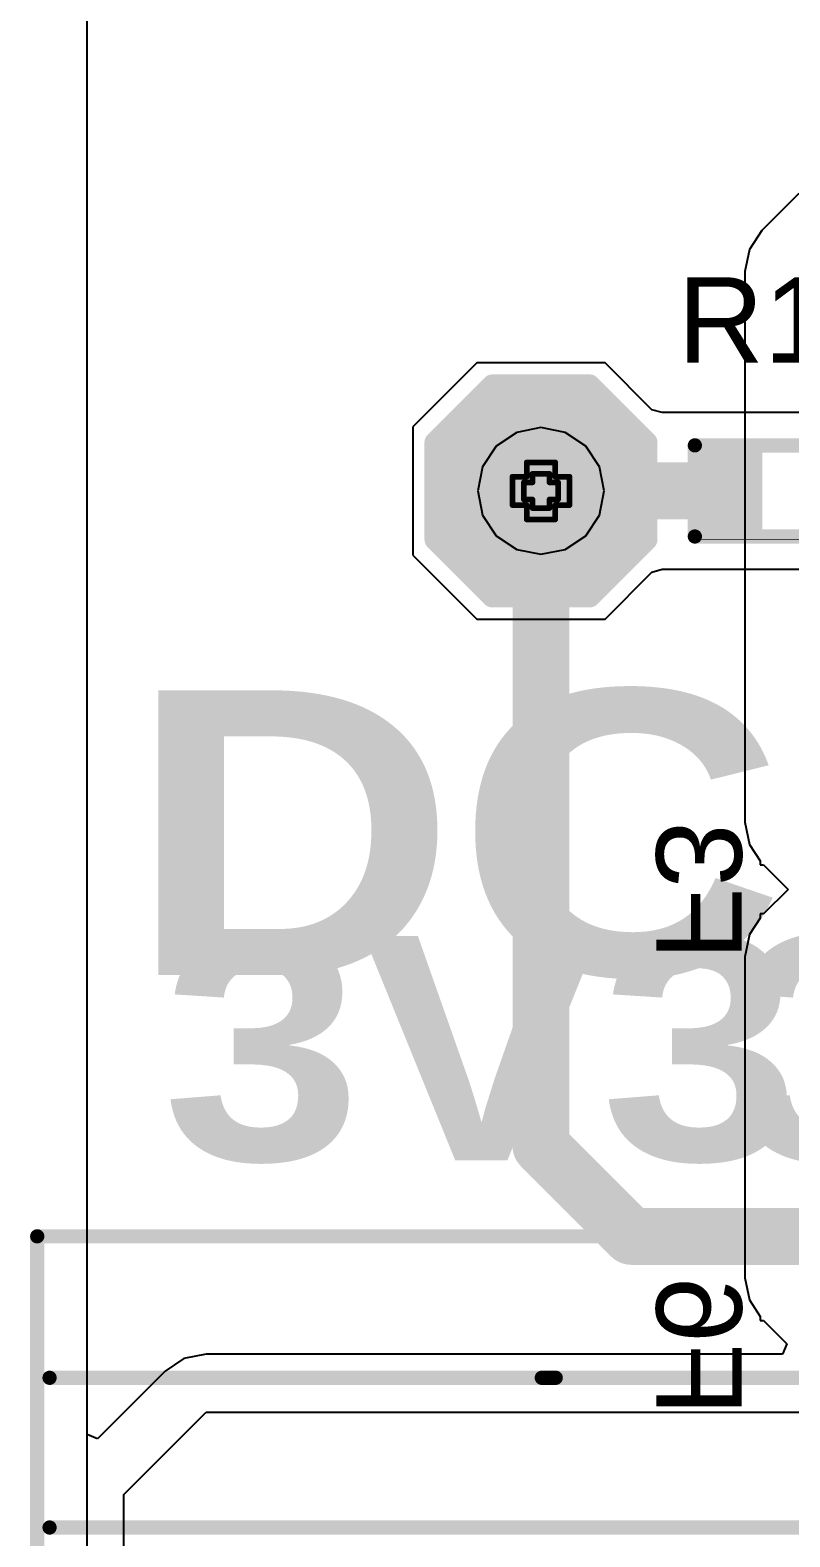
# Model space of a CAD drawing. Header units: inches. Extents: x 0 to 198, y 0 to 199.
# Drawn here: x 4.115 to 4.382, y 0.293 to 0.822 of the extents above; entities that cross this region are included whole.
import ezdxf

# ---------------------------------------------------------------- set-up
doc = ezdxf.new("R2010")
doc.units = ezdxf.units.IN
doc.header["$MEASUREMENT"] = 0
for name, color, linetype in [('Bottom Layer', 5, 'Continuous'), ('Bottom Overlay', 54, 'Continuous'), ('Bottom Solder', 6, 'Continuous'), ('Drill Drawing', 1, 'Continuous'), ('Layer 1', 16, 'Continuous'), ('Layer 2', 76, 'Continuous'), ('Multi-Layer', 9, 'Continuous'), ('Pad Holes', 156, 'Continuous'), ('Top Layer', 1, 'Continuous'), ('Top Overlay', 2, 'Continuous'), ('Top Paste', 8, 'Continuous'), ('Top Solder', 216, 'Continuous'), ('Via Holes', 16, 'Continuous')]:
    doc.layers.add(name, color=color, linetype=linetype)
doc.styles.add('Arial', font='', dxfattribs={"height": 0.2})
doc.styles.add('Arial Black_Bold', font='', dxfattribs={"height": 0.2})
doc.styles.get('Arial').set_extended_font_data('Arial')
doc.styles.get('Arial Black_Bold').set_extended_font_data('Arial Black', bold=True)

# ---------------------------------------------------------------- blocks, each defined once
blk = doc.blocks.new('T__________56')
at = {"layer": 'Top Layer'}
blk.add_hatch(color=1, dxfattribs=at).paths.add_polyline_path([(0.015, 0.03), (-0.015, 0.03), (-0.03, 0.015), (-0.03, -0.015), (-0.015, -0.03), (0.015, -0.03), (0.03, -0.015), (0.03, 0.015)])
at = {"layer": 'Top Paste'}
blk.add_hatch(color=8, dxfattribs=at).paths.add_polyline_path([(0.015, 0.03), (-0.015, 0.03), (-0.03, 0.015), (-0.03, -0.015), (-0.015, -0.03), (0.015, -0.03), (0.03, -0.015), (0.03, 0.015)])
at = {"layer": 'Top Solder'}
blk.add_hatch(color=216, dxfattribs=at).paths.add_polyline_path([(0.017, 0.034), (-0.017, 0.034), (-0.034, 0.017), (-0.034, -0.017), (-0.017, -0.034), (0.017, -0.034), (0.034, -0.017), (0.034, 0.017)])
at = {"layer": 'Top Overlay'}
for points in [[(-0.037, 0.017, 0.00787, 0.00787, 0), (-0.017, 0.037, 0.00787, 0.00787, 0)], [(-0.017, 0.037, 0.00787, 0.00787, 0), (0.017, 0.037, 0.00787, 0.00787, 0)], [(0.017, 0.037, 0.00787, 0.00787, 0), (0.037, 0.017, 0.00787, 0.00787, 0)], [(-0.037, -0.017, 0.00787, 0.00787, 0), (-0.037, 0.017, 0.00787, 0.00787, 0)], [(0.037, -0.017, 0.00787, 0.00787, 0), (0.037, 0.017, 0.00787, 0.00787, 0)], [(-0.037, -0.017, 0.00787, 0.00787, 0), (-0.017, -0.037, 0.00787, 0.00787, 0)], [(0.017, -0.037, 0.00787, 0.00787, 0), (0.037, -0.017, 0.00787, 0.00787, 0)], [(-0.017, -0.037, 0.00787, 0.00787, 0), (0.017, -0.037, 0.00787, 0.00787, 0)]]:
    blk.add_lwpolyline(points, format="xyseb", dxfattribs=at)
for points in [[(-0.01897, 0.037, 0.00394, 0.00394, 1), (-0.01503, 0.037, 0.00394, 0.00394, 1)], [(-0.01897, 0.037, 0.00394, 0.00394, 1), (-0.01503, 0.037, 0.00394, 0.00394, 1)], [(0.01503, 0.037, 0.00394, 0.00394, 1), (0.01897, 0.037, 0.00394, 0.00394, 1)], [(0.01503, 0.037, 0.00394, 0.00394, 1), (0.01897, 0.037, 0.00394, 0.00394, 1)], [(-0.03897, 0.017, 0.00394, 0.00394, 1), (-0.03503, 0.017, 0.00394, 0.00394, 1)], [(-0.03897, 0.017, 0.00394, 0.00394, 1), (-0.03503, 0.017, 0.00394, 0.00394, 1)], [(0.03503, 0.017, 0.00394, 0.00394, 1), (0.03897, 0.017, 0.00394, 0.00394, 1)], [(0.03503, 0.017, 0.00394, 0.00394, 1), (0.03897, 0.017, 0.00394, 0.00394, 1)], [(-0.03897, -0.017, 0.00394, 0.00394, 1), (-0.03503, -0.017, 0.00394, 0.00394, 1)], [(-0.03897, -0.017, 0.00394, 0.00394, 1), (-0.03503, -0.017, 0.00394, 0.00394, 1)], [(0.03503, -0.017, 0.00394, 0.00394, 1), (0.03897, -0.017, 0.00394, 0.00394, 1)], [(0.03503, -0.017, 0.00394, 0.00394, 1), (0.03897, -0.017, 0.00394, 0.00394, 1)], [(-0.01897, -0.037, 0.00394, 0.00394, 1), (-0.01503, -0.037, 0.00394, 0.00394, 1)], [(-0.01897, -0.037, 0.00394, 0.00394, 1), (-0.01503, -0.037, 0.00394, 0.00394, 1)], [(0.01503, -0.037, 0.00394, 0.00394, 1), (0.01897, -0.037, 0.00394, 0.00394, 1)], [(0.01503, -0.037, 0.00394, 0.00394, 1), (0.01897, -0.037, 0.00394, 0.00394, 1)]]:
    blk.add_lwpolyline(points, format="xyseb", close=True, dxfattribs=at)
blk = doc.blocks.new('R___0402_179')
at = {"layer": 'Top Layer'}
for points in [[(-0.0275, -0.0125), (-0.0275, 0.0125), (-0.0095, 0.0125), (-0.0095, -0.0125)], [(0.0095, -0.0125), (0.0095, 0.0125), (0.0275, 0.0125), (0.0275, -0.0125)]]:
    blk.add_hatch(color=1, dxfattribs=at).paths.add_polyline_path(points)
at = {"layer": 'Top Paste'}
for points in [[(-0.0275, -0.0125), (-0.0275, 0.0125), (-0.0095, 0.0125), (-0.0095, -0.0125)], [(0.0095, -0.0125), (0.0095, 0.0125), (0.0275, 0.0125), (0.0275, -0.0125)]]:
    blk.add_hatch(color=8, dxfattribs=at).paths.add_polyline_path(points)
at = {"layer": 'Top Solder'}
for points in [[(-0.02967, -0.01467), (-0.02967, 0.01466), (-0.00734, 0.01466), (-0.00734, -0.01467)], [(0.00733, -0.01467), (0.00733, 0.01466), (0.02966, 0.01466), (0.02966, -0.01467)]]:
    blk.add_hatch(color=216, dxfattribs=at).paths.add_polyline_path(points)
at = {"layer": 'Top Overlay'}
for points in [[(-0.031, -0.016, 0.005, 0.005, 0), (-0.031, 0.016, 0.005, 0.005, 0)], [(-0.031, 0.016, 0.005, 0.005, 0), (0.031, 0.016, 0.005, 0.005, 0)], [(0.031, -0.016, 0.005, 0.005, 0), (0.031, 0.016, 0.005, 0.005, 0)], [(-0.031, -0.016, 0.005, 0.005, 0), (0.031, -0.016, 0.005, 0.005, 0)], [(-0.032, -0.017, 0.000127, 0.000127, 0), (0.032, -0.017, 0.000127, 0.000127, 0)]]:
    blk.add_lwpolyline(points, format="xyseb", dxfattribs=at)
for points in [[(-0.03225, 0.016, 0.0025, 0.0025, 1), (-0.02975, 0.016, 0.0025, 0.0025, 1)], [(-0.03225, 0.016, 0.0025, 0.0025, 1), (-0.02975, 0.016, 0.0025, 0.0025, 1)], [(0.02975, 0.016, 0.0025, 0.0025, 1), (0.03225, 0.016, 0.0025, 0.0025, 1)], [(0.02975, 0.016, 0.0025, 0.0025, 1), (0.03225, 0.016, 0.0025, 0.0025, 1)], [(-0.03225, -0.016, 0.0025, 0.0025, 1), (-0.02975, -0.016, 0.0025, 0.0025, 1)], [(-0.03225, -0.016, 0.0025, 0.0025, 1), (-0.02975, -0.016, 0.0025, 0.0025, 1)], [(0.02975, -0.016, 0.0025, 0.0025, 1), (0.03225, -0.016, 0.0025, 0.0025, 1)], [(0.02975, -0.016, 0.0025, 0.0025, 1), (0.03225, -0.016, 0.0025, 0.0025, 1)], [(-0.03203, -0.017, 0.0000635, 0.0000635, 1), (-0.03197, -0.017, 0.0000635, 0.0000635, 1)], [(0.03197, -0.017, 0.0000635, 0.0000635, 1), (0.03203, -0.017, 0.0000635, 0.0000635, 1)]]:
    blk.add_lwpolyline(points, format="xyseb", close=True, dxfattribs=at)
blk = doc.blocks.new('DB128L_5_08_2P_GN_S_223')
at = {"layer": 'Bottom Layer'}
h = blk.add_hatch(color=5, dxfattribs=at)
edge = h.paths.add_edge_path()
edge.add_arc((-0.1, 0), 0.05512, 0, 360)
h = blk.add_hatch(color=5, dxfattribs=at)
edge = h.paths.add_edge_path()
edge.add_arc((0.1, 0), 0.05512, 0, 360)
at = {"layer": 'Bottom Solder'}
h = blk.add_hatch(color=6, dxfattribs=at)
edge = h.paths.add_edge_path()
edge.add_arc((-0.1, 0), 0.05912, 0, 360)
h = blk.add_hatch(color=6, dxfattribs=at)
edge = h.paths.add_edge_path()
edge.add_arc((0.1, 0), 0.05912, 0, 360)
at = {"layer": 'Layer 1'}
h = blk.add_hatch(color=16, dxfattribs=at)
edge = h.paths.add_edge_path()
edge.add_arc((-0.1, 0), 0.05512, 0, 360)
h = blk.add_hatch(color=16, dxfattribs=at)
edge = h.paths.add_edge_path()
edge.add_arc((0.1, 0), 0.05512, 0, 360)
at = {"layer": 'Layer 2'}
h = blk.add_hatch(color=76, dxfattribs=at)
edge = h.paths.add_edge_path()
edge.add_arc((-0.1, 0), 0.05512, 0, 360)
h = blk.add_hatch(color=76, dxfattribs=at)
edge = h.paths.add_edge_path()
edge.add_arc((0.1, 0), 0.05512, 0, 360)
at = {"layer": 'Multi-Layer'}
h = blk.add_hatch(color=9, dxfattribs=at)
edge = h.paths.add_edge_path()
edge.add_arc((-0.1, 0), 0.05512, 0, 360)
h = blk.add_hatch(color=9, dxfattribs=at)
edge = h.paths.add_edge_path()
edge.add_arc((0.1, 0), 0.05512, 0, 360)
at = {"layer": 'Pad Holes'}
h = blk.add_hatch(color=7, dxfattribs=at)
edge = h.paths.add_edge_path()
edge.add_arc((-0.1, 0), 0.0315, 0, 360)
h = blk.add_hatch(color=7, dxfattribs=at)
edge = h.paths.add_edge_path()
edge.add_arc((0.1, 0), 0.0315, 0, 360)
at = {"layer": 'Top Layer'}
h = blk.add_hatch(color=1, dxfattribs=at)
edge = h.paths.add_edge_path()
edge.add_arc((-0.1, 0), 0.05512, 0, 360)
h = blk.add_hatch(color=1, dxfattribs=at)
edge = h.paths.add_edge_path()
edge.add_arc((0.1, 0), 0.05512, 0, 360)
at = {"layer": 'Top Solder'}
h = blk.add_hatch(color=216, dxfattribs=at)
edge = h.paths.add_edge_path()
edge.add_arc((-0.1, 0), 0.05912, 0, 360)
h = blk.add_hatch(color=216, dxfattribs=at)
edge = h.paths.add_edge_path()
edge.add_arc((0.1, 0), 0.05912, 0, 360)
at = {"layer": 'Top Overlay'}
for points in [[(-0.20079, 0.19485, 0.005, 0.005, 0), (-0.20079, -0.20079, 0.005, 0.005, 0)], [(0.20079, 0.19485, 0.005, 0.005, 0), (-0.20079, 0.19485, 0.005, 0.005, 0)], [(0.20079, 0.19485, 0.005, 0.005, 0), (0.20079, -0.20079, 0.005, 0.005, 0)], [(-0.14094, 0.18504, 0.005, 0.005, 0), (-0.14094, 0.12598, 0.005, 0.005, 0)], [(-0.06614, 0.18504, 0.005, 0.005, 0), (-0.06614, 0.12598, 0.005, 0.005, 0)], [(0.05906, 0.18504, 0.005, 0.005, 0), (0.05906, 0.12598, 0.005, 0.005, 0)], [(0.13386, 0.18504, 0.005, 0.005, 0), (0.13386, 0.12598, 0.005, 0.005, 0)], [(-0.10157, 0.1811, 0.005, 0.005, 0), (-0.10157, 0.12992, 0.005, 0.005, 0)], [(0.09843, 0.1811, 0.005, 0.005, 0), (0.09843, 0.12992, 0.005, 0.005, 0)], [(-0.20079, 0.15332, 0.005, 0.005, 0), (-0.22441, 0.16535, 0.005, 0.005, 0)], [(-0.22441, 0.16535, 0.005, 0.005, 0), (-0.22441, 0.12598, 0.005, 0.005, 0)], [(-0.10157, 0.12992, 0.005, 0.005, 0), (-0.11339, 0.14173, 0.005, 0.005, 0)], [(-0.08976, 0.14173, 0.005, 0.005, 0), (-0.10157, 0.12992, 0.005, 0.005, 0)], [(0.09843, 0.12992, 0.005, 0.005, 0), (0.08661, 0.14173, 0.005, 0.005, 0)], [(0.11024, 0.14173, 0.005, 0.005, 0), (0.09843, 0.12992, 0.005, 0.005, 0)], [(-0.20079, 0.13638, 0.005, 0.005, 0), (-0.22441, 0.12598, 0.005, 0.005, 0)], [(-0.13307, 0.11811, 0.005, 0.005, 0), (-0.14094, 0.12598, 0.005, 0.005, 0)], [(-0.06614, 0.12598, 0.005, 0.005, 0), (-0.07402, 0.11811, 0.005, 0.005, 0)], [(0.06693, 0.11811, 0.005, 0.005, 0), (0.05906, 0.12598, 0.005, 0.005, 0)], [(0.13386, 0.12598, 0.005, 0.005, 0), (0.12598, 0.11811, 0.005, 0.005, 0)], [(-0.12913, 0.11811, 0.005, 0.005, 0), (-0.13307, 0.11811, 0.005, 0.005, 0)], [(-0.07402, 0.11811, 0.005, 0.005, 0), (-0.12913, 0.11811, 0.005, 0.005, 0)], [(0.07087, 0.11811, 0.005, 0.005, 0), (0.06693, 0.11811, 0.005, 0.005, 0)], [(0.12598, 0.11811, 0.005, 0.005, 0), (0.07087, 0.11811, 0.005, 0.005, 0)], [(0.19646, 0.1, 0.005, 0.005, 0), (-0.19646, 0.1, 0.005, 0.005, 0)], [(-0.19512, -0.09853, 0.005, 0.005, 0), (-0.19646, -0.09719, 0.005, 0.005, 0)], [(0.19646, -0.09853, 0.005, 0.005, 0), (-0.19512, -0.09853, 0.005, 0.005, 0)], [(-0.20079, -0.13015, 0.005, 0.005, 0), (-0.22441, -0.11811, 0.005, 0.005, 0)], [(-0.22441, -0.11811, 0.005, 0.005, 0), (-0.22441, -0.15748, 0.005, 0.005, 0)], [(-0.20079, -0.14708, 0.005, 0.005, 0), (-0.22441, -0.15748, 0.005, 0.005, 0)], [(0.19646, -0.15111, 0.005, 0.005, 0), (-0.19646, -0.15111, 0.005, 0.005, 0)], [(0.02352, -0.15111, 0.005, 0.005, 0), (0.01862, -0.15111, 0.005, 0.005, 0)], [(0.20079, -0.20079, 0.005, 0.005, 0), (-0.20079, -0.20079, 0.005, 0.005, 0)]]:
    blk.add_lwpolyline(points, format="xyseb", dxfattribs=at)
for points in [[(-0.20204, 0.19485, 0.0025, 0.0025, 1), (-0.19954, 0.19485, 0.0025, 0.0025, 1)], [(-0.20204, 0.19485, 0.0025, 0.0025, 1), (-0.19954, 0.19485, 0.0025, 0.0025, 1)], [(0.19954, 0.19485, 0.0025, 0.0025, 1), (0.20204, 0.19485, 0.0025, 0.0025, 1)], [(0.19954, 0.19485, 0.0025, 0.0025, 1), (0.20204, 0.19485, 0.0025, 0.0025, 1)], [(-0.14219, 0.18504, 0.0025, 0.0025, 1), (-0.13969, 0.18504, 0.0025, 0.0025, 1)], [(-0.06739, 0.18504, 0.0025, 0.0025, 1), (-0.06489, 0.18504, 0.0025, 0.0025, 1)], [(0.05781, 0.18504, 0.0025, 0.0025, 1), (0.06031, 0.18504, 0.0025, 0.0025, 1)], [(0.13261, 0.18504, 0.0025, 0.0025, 1), (0.13511, 0.18504, 0.0025, 0.0025, 1)], [(-0.10282, 0.1811, 0.0025, 0.0025, 1), (-0.10032, 0.1811, 0.0025, 0.0025, 1)], [(0.09718, 0.1811, 0.0025, 0.0025, 1), (0.09968, 0.1811, 0.0025, 0.0025, 1)], [(-0.22566, 0.16535, 0.0025, 0.0025, 1), (-0.22316, 0.16535, 0.0025, 0.0025, 1)], [(-0.22566, 0.16535, 0.0025, 0.0025, 1), (-0.22316, 0.16535, 0.0025, 0.0025, 1)], [(-0.20204, 0.15332, 0.0025, 0.0025, 1), (-0.19954, 0.15332, 0.0025, 0.0025, 1)], [(-0.11464, 0.14173, 0.0025, 0.0025, 1), (-0.11214, 0.14173, 0.0025, 0.0025, 1)], [(-0.09101, 0.14173, 0.0025, 0.0025, 1), (-0.08851, 0.14173, 0.0025, 0.0025, 1)], [(0.08536, 0.14173, 0.0025, 0.0025, 1), (0.08786, 0.14173, 0.0025, 0.0025, 1)], [(0.10899, 0.14173, 0.0025, 0.0025, 1), (0.11149, 0.14173, 0.0025, 0.0025, 1)], [(-0.20204, 0.13638, 0.0025, 0.0025, 1), (-0.19954, 0.13638, 0.0025, 0.0025, 1)], [(-0.10282, 0.12992, 0.0025, 0.0025, 1), (-0.10032, 0.12992, 0.0025, 0.0025, 1)], [(-0.10282, 0.12992, 0.0025, 0.0025, 1), (-0.10032, 0.12992, 0.0025, 0.0025, 1)], [(-0.10282, 0.12992, 0.0025, 0.0025, 1), (-0.10032, 0.12992, 0.0025, 0.0025, 1)], [(0.09718, 0.12992, 0.0025, 0.0025, 1), (0.09968, 0.12992, 0.0025, 0.0025, 1)], [(0.09718, 0.12992, 0.0025, 0.0025, 1), (0.09968, 0.12992, 0.0025, 0.0025, 1)], [(0.09718, 0.12992, 0.0025, 0.0025, 1), (0.09968, 0.12992, 0.0025, 0.0025, 1)], [(-0.22566, 0.12598, 0.0025, 0.0025, 1), (-0.22316, 0.12598, 0.0025, 0.0025, 1)], [(-0.22566, 0.12598, 0.0025, 0.0025, 1), (-0.22316, 0.12598, 0.0025, 0.0025, 1)], [(-0.14219, 0.12598, 0.0025, 0.0025, 1), (-0.13969, 0.12598, 0.0025, 0.0025, 1)], [(-0.14219, 0.12598, 0.0025, 0.0025, 1), (-0.13969, 0.12598, 0.0025, 0.0025, 1)], [(-0.06739, 0.12598, 0.0025, 0.0025, 1), (-0.06489, 0.12598, 0.0025, 0.0025, 1)], [(-0.06739, 0.12598, 0.0025, 0.0025, 1), (-0.06489, 0.12598, 0.0025, 0.0025, 1)], [(0.05781, 0.12598, 0.0025, 0.0025, 1), (0.06031, 0.12598, 0.0025, 0.0025, 1)], [(0.05781, 0.12598, 0.0025, 0.0025, 1), (0.06031, 0.12598, 0.0025, 0.0025, 1)], [(0.13261, 0.12598, 0.0025, 0.0025, 1), (0.13511, 0.12598, 0.0025, 0.0025, 1)], [(0.13261, 0.12598, 0.0025, 0.0025, 1), (0.13511, 0.12598, 0.0025, 0.0025, 1)], [(-0.13432, 0.11811, 0.0025, 0.0025, 1), (-0.13182, 0.11811, 0.0025, 0.0025, 1)], [(-0.13432, 0.11811, 0.0025, 0.0025, 1), (-0.13182, 0.11811, 0.0025, 0.0025, 1)], [(-0.13038, 0.11811, 0.0025, 0.0025, 1), (-0.12788, 0.11811, 0.0025, 0.0025, 1)], [(-0.13038, 0.11811, 0.0025, 0.0025, 1), (-0.12788, 0.11811, 0.0025, 0.0025, 1)], [(-0.07527, 0.11811, 0.0025, 0.0025, 1), (-0.07277, 0.11811, 0.0025, 0.0025, 1)], [(-0.07527, 0.11811, 0.0025, 0.0025, 1), (-0.07277, 0.11811, 0.0025, 0.0025, 1)], [(0.06568, 0.11811, 0.0025, 0.0025, 1), (0.06818, 0.11811, 0.0025, 0.0025, 1)], [(0.06568, 0.11811, 0.0025, 0.0025, 1), (0.06818, 0.11811, 0.0025, 0.0025, 1)], [(0.06962, 0.11811, 0.0025, 0.0025, 1), (0.07212, 0.11811, 0.0025, 0.0025, 1)], [(0.06962, 0.11811, 0.0025, 0.0025, 1), (0.07212, 0.11811, 0.0025, 0.0025, 1)], [(0.12473, 0.11811, 0.0025, 0.0025, 1), (0.12723, 0.11811, 0.0025, 0.0025, 1)], [(0.12473, 0.11811, 0.0025, 0.0025, 1), (0.12723, 0.11811, 0.0025, 0.0025, 1)], [(-0.19771, 0.1, 0.0025, 0.0025, 1), (-0.19521, 0.1, 0.0025, 0.0025, 1)], [(0.19521, 0.1, 0.0025, 0.0025, 1), (0.19771, 0.1, 0.0025, 0.0025, 1)], [(-0.19771, -0.09719, 0.0025, 0.0025, 1), (-0.19521, -0.09719, 0.0025, 0.0025, 1)], [(-0.19637, -0.09853, 0.0025, 0.0025, 1), (-0.19387, -0.09853, 0.0025, 0.0025, 1)], [(-0.19637, -0.09853, 0.0025, 0.0025, 1), (-0.19387, -0.09853, 0.0025, 0.0025, 1)], [(0.19521, -0.09853, 0.0025, 0.0025, 1), (0.19771, -0.09853, 0.0025, 0.0025, 1)], [(-0.22566, -0.11811, 0.0025, 0.0025, 1), (-0.22316, -0.11811, 0.0025, 0.0025, 1)], [(-0.22566, -0.11811, 0.0025, 0.0025, 1), (-0.22316, -0.11811, 0.0025, 0.0025, 1)], [(-0.20204, -0.13015, 0.0025, 0.0025, 1), (-0.19954, -0.13015, 0.0025, 0.0025, 1)], [(-0.20204, -0.14708, 0.0025, 0.0025, 1), (-0.19954, -0.14708, 0.0025, 0.0025, 1)], [(-0.19771, -0.15111, 0.0025, 0.0025, 1), (-0.19521, -0.15111, 0.0025, 0.0025, 1)], [(0.01737, -0.15111, 0.0025, 0.0025, 1), (0.01987, -0.15111, 0.0025, 0.0025, 1)], [(0.02227, -0.15111, 0.0025, 0.0025, 1), (0.02477, -0.15111, 0.0025, 0.0025, 1)], [(0.19521, -0.15111, 0.0025, 0.0025, 1), (0.19771, -0.15111, 0.0025, 0.0025, 1)], [(-0.22566, -0.15748, 0.0025, 0.0025, 1), (-0.22316, -0.15748, 0.0025, 0.0025, 1)], [(-0.22566, -0.15748, 0.0025, 0.0025, 1), (-0.22316, -0.15748, 0.0025, 0.0025, 1)], [(-0.20204, -0.20079, 0.0025, 0.0025, 1), (-0.19954, -0.20079, 0.0025, 0.0025, 1)], [(-0.20204, -0.20079, 0.0025, 0.0025, 1), (-0.19954, -0.20079, 0.0025, 0.0025, 1)], [(0.19954, -0.20079, 0.0025, 0.0025, 1), (0.20204, -0.20079, 0.0025, 0.0025, 1)], [(0.19954, -0.20079, 0.0025, 0.0025, 1), (0.20204, -0.20079, 0.0025, 0.0025, 1)]]:
    blk.add_lwpolyline(points, format="xyseb", close=True, dxfattribs=at)

msp = doc.modelspace()

# ---------------------------------------------------------------- hatches: boundary and pattern name
at = {"layer": 'Bottom Layer'}
h = msp.add_hatch(color=5, dxfattribs=at)
edge = h.paths.add_edge_path()
edge.add_arc((4.29448, 0.65996), 0.01181, 0, 360)
at = {"layer": 'Layer 1'}
h = msp.add_hatch(color=16, dxfattribs=at)
edge = h.paths.add_edge_path()
edge.add_arc((4.29448, 0.65996), 0.01181, 0, 360)
at = {"layer": 'Layer 2'}
h = msp.add_hatch(color=76, dxfattribs=at)
edge = h.paths.add_edge_path()
edge.add_arc((4.29448, 0.65996), 0.01181, 0, 360)
at = {"layer": 'Top Layer'}
h = msp.add_hatch(color=1, dxfattribs=at)
edge = h.paths.add_edge_path()
edge.add_arc((4.29448, 0.65996), 0.01181, 0, 360)
at = {"layer": 'Via Holes'}
h = msp.add_hatch(color=7, dxfattribs=at)
edge = h.paths.add_edge_path()
edge.add_arc((4.29448, 0.65996), 0.00591, 0, 360)

# ---------------------------------------------------------------- linework, layer by layer
at = {"layer": 'Bottom Layer'}
for p, q in [((4.135, 0.32863), (4.135, 0.965)), ((4.38512, 0.76442), (4.37212, 0.75142)), ((4.37212, 0.75142), (4.3677, 0.7448)), ((4.3677, 0.7448), (4.36614, 0.737)), ((4.36614, 0.737), (4.36614, 0.54362)), ((4.28597, 0.6805), (4.27876, 0.67568)), ((4.29448, 0.68219), (4.28597, 0.6805)), ((4.30299, 0.6805), (4.29448, 0.68219)), ((4.31021, 0.67568), (4.30299, 0.6805)), ((4.27876, 0.67568), (4.27394, 0.66847)), ((4.31503, 0.66847), (4.31021, 0.67568)), ((4.27394, 0.66847), (4.27225, 0.65996)), ((4.31672, 0.65996), (4.31503, 0.66847)), ((4.27225, 0.65996), (4.27394, 0.65145)), ((4.31503, 0.65145), (4.31672, 0.65996)), ((4.27394, 0.65145), (4.27876, 0.64423)), ((4.31021, 0.64423), (4.31503, 0.65145)), ((4.27876, 0.64423), (4.28597, 0.63941)), ((4.30299, 0.63941), (4.31021, 0.64423)), ((4.28597, 0.63941), (4.29448, 0.63772)), ((4.29448, 0.63772), (4.30299, 0.63941)), ((4.36614, 0.54362), (4.3677, 0.53582)), ((4.3677, 0.53582), (4.37154, 0.53007)), ((4.37154, 0.53007), (4.37154, 0.52862)), ((4.37154, 0.52862), (4.3727, 0.52862)), ((4.3727, 0.52862), (4.38132, 0.52)), ((4.38132, 0.52), (4.3727, 0.51138)), ((4.37154, 0.50993), (4.3677, 0.50418)), ((4.3727, 0.51138), (4.37154, 0.51138)), ((4.37154, 0.51138), (4.37154, 0.50993)), ((4.3677, 0.50418), (4.36614, 0.49638)), ((4.36614, 0.49638), (4.36614, 0.38362)), ((4.36614, 0.38362), (4.36614, 0.38362)), ((4.36614, 0.38362), (4.3677, 0.37582)), ((4.3677, 0.37582), (4.37154, 0.37007)), ((4.37154, 0.37007), (4.37154, 0.36862)), ((4.37154, 0.36862), (4.3727, 0.36862)), ((4.3727, 0.36862), (4.38085, 0.36047)), ((4.38085, 0.36047), (4.37932, 0.35677)), ((4.16901, 0.35522), (4.16239, 0.3508)), ((4.17681, 0.35677), (4.16901, 0.35522)), ((4.37932, 0.35677), (4.17681, 0.35677)), ((4.17681, 0.35677), (4.17681, 0.35677)), ((4.16239, 0.3508), (4.1387, 0.3271)), ((4.14794, 0.30751), (4.17681, 0.33638)), ((4.17681, 0.33638), (4.45956, 0.33638)), ((4.1387, 0.3271), (4.135, 0.32863)), ((4.14794, 0.16087), (4.14794, 0.30751))]:
    msp.add_line(p, q, dxfattribs=at)
at = {"layer": 'Drill Drawing'}
for points in [[(4.28948, 0.66496, 0.002, 0.002, 0), (4.28948, 0.66996, 0.002, 0.002, 0)], [(4.28948, 0.66996, 0.002, 0.002, 0), (4.29948, 0.66996, 0.002, 0.002, 0)], [(4.29148, 0.66296, 0.002, 0.002, 0), (4.29148, 0.66596, 0.002, 0.002, 0)], [(4.29148, 0.66596, 0.002, 0.002, 0), (4.29748, 0.66596, 0.002, 0.002, 0)], [(4.29748, 0.66296, 0.002, 0.002, 0), (4.29748, 0.66596, 0.002, 0.002, 0)], [(4.29948, 0.66496, 0.002, 0.002, 0), (4.29948, 0.66996, 0.002, 0.002, 0)], [(4.28448, 0.65496, 0.002, 0.002, 0), (4.28448, 0.66496, 0.002, 0.002, 0)], [(4.28448, 0.66496, 0.002, 0.002, 0), (4.28948, 0.66496, 0.002, 0.002, 0)], [(4.28848, 0.65696, 0.002, 0.002, 0), (4.28848, 0.66296, 0.002, 0.002, 0)], [(4.28848, 0.66296, 0.002, 0.002, 0), (4.29148, 0.66296, 0.002, 0.002, 0)], [(4.29748, 0.66296, 0.002, 0.002, 0), (4.30048, 0.66296, 0.002, 0.002, 0)], [(4.29948, 0.66496, 0.002, 0.002, 0), (4.30448, 0.66496, 0.002, 0.002, 0)], [(4.30048, 0.65696, 0.002, 0.002, 0), (4.30048, 0.66296, 0.002, 0.002, 0)], [(4.30448, 0.65496, 0.002, 0.002, 0), (4.30448, 0.66496, 0.002, 0.002, 0)], [(4.28848, 0.65696, 0.002, 0.002, 0), (4.29148, 0.65696, 0.002, 0.002, 0)], [(4.29148, 0.65396, 0.002, 0.002, 0), (4.29148, 0.65696, 0.002, 0.002, 0)], [(4.29748, 0.65696, 0.002, 0.002, 0), (4.30048, 0.65696, 0.002, 0.002, 0)], [(4.29748, 0.65396, 0.002, 0.002, 0), (4.29748, 0.65696, 0.002, 0.002, 0)], [(4.28448, 0.65496, 0.002, 0.002, 0), (4.28948, 0.65496, 0.002, 0.002, 0)], [(4.28948, 0.64996, 0.002, 0.002, 0), (4.28948, 0.65496, 0.002, 0.002, 0)], [(4.28948, 0.64996, 0.002, 0.002, 0), (4.29948, 0.64996, 0.002, 0.002, 0)], [(4.29148, 0.65396, 0.002, 0.002, 0), (4.29748, 0.65396, 0.002, 0.002, 0)], [(4.29948, 0.65496, 0.002, 0.002, 0), (4.30448, 0.65496, 0.002, 0.002, 0)], [(4.29948, 0.64996, 0.002, 0.002, 0), (4.29948, 0.65496, 0.002, 0.002, 0)]]:
    msp.add_lwpolyline(points, format="xyseb", dxfattribs=at)
for points in [[(4.28898, 0.66996, 0.001, 0.001, 1), (4.28998, 0.66996, 0.001, 0.001, 1)], [(4.28898, 0.66996, 0.001, 0.001, 1), (4.28998, 0.66996, 0.001, 0.001, 1)], [(4.29098, 0.66596, 0.001, 0.001, 1), (4.29198, 0.66596, 0.001, 0.001, 1)], [(4.29098, 0.66596, 0.001, 0.001, 1), (4.29198, 0.66596, 0.001, 0.001, 1)], [(4.29698, 0.66596, 0.001, 0.001, 1), (4.29798, 0.66596, 0.001, 0.001, 1)], [(4.29698, 0.66596, 0.001, 0.001, 1), (4.29798, 0.66596, 0.001, 0.001, 1)], [(4.29898, 0.66996, 0.001, 0.001, 1), (4.29998, 0.66996, 0.001, 0.001, 1)], [(4.29898, 0.66996, 0.001, 0.001, 1), (4.29998, 0.66996, 0.001, 0.001, 1)], [(4.28398, 0.66496, 0.001, 0.001, 1), (4.28498, 0.66496, 0.001, 0.001, 1)], [(4.28398, 0.66496, 0.001, 0.001, 1), (4.28498, 0.66496, 0.001, 0.001, 1)], [(4.28798, 0.66296, 0.001, 0.001, 1), (4.28898, 0.66296, 0.001, 0.001, 1)], [(4.28798, 0.66296, 0.001, 0.001, 1), (4.28898, 0.66296, 0.001, 0.001, 1)], [(4.28898, 0.66496, 0.001, 0.001, 1), (4.28998, 0.66496, 0.001, 0.001, 1)], [(4.28898, 0.66496, 0.001, 0.001, 1), (4.28998, 0.66496, 0.001, 0.001, 1)], [(4.29098, 0.66296, 0.001, 0.001, 1), (4.29198, 0.66296, 0.001, 0.001, 1)], [(4.29098, 0.66296, 0.001, 0.001, 1), (4.29198, 0.66296, 0.001, 0.001, 1)], [(4.29698, 0.66296, 0.001, 0.001, 1), (4.29798, 0.66296, 0.001, 0.001, 1)], [(4.29698, 0.66296, 0.001, 0.001, 1), (4.29798, 0.66296, 0.001, 0.001, 1)], [(4.29898, 0.66496, 0.001, 0.001, 1), (4.29998, 0.66496, 0.001, 0.001, 1)], [(4.29898, 0.66496, 0.001, 0.001, 1), (4.29998, 0.66496, 0.001, 0.001, 1)], [(4.29998, 0.66296, 0.001, 0.001, 1), (4.30098, 0.66296, 0.001, 0.001, 1)], [(4.29998, 0.66296, 0.001, 0.001, 1), (4.30098, 0.66296, 0.001, 0.001, 1)], [(4.30398, 0.66496, 0.001, 0.001, 1), (4.30498, 0.66496, 0.001, 0.001, 1)], [(4.30398, 0.66496, 0.001, 0.001, 1), (4.30498, 0.66496, 0.001, 0.001, 1)], [(4.28798, 0.65696, 0.001, 0.001, 1), (4.28898, 0.65696, 0.001, 0.001, 1)], [(4.28798, 0.65696, 0.001, 0.001, 1), (4.28898, 0.65696, 0.001, 0.001, 1)], [(4.29098, 0.65696, 0.001, 0.001, 1), (4.29198, 0.65696, 0.001, 0.001, 1)], [(4.29098, 0.65696, 0.001, 0.001, 1), (4.29198, 0.65696, 0.001, 0.001, 1)], [(4.29698, 0.65696, 0.001, 0.001, 1), (4.29798, 0.65696, 0.001, 0.001, 1)], [(4.29698, 0.65696, 0.001, 0.001, 1), (4.29798, 0.65696, 0.001, 0.001, 1)], [(4.29998, 0.65696, 0.001, 0.001, 1), (4.30098, 0.65696, 0.001, 0.001, 1)], [(4.29998, 0.65696, 0.001, 0.001, 1), (4.30098, 0.65696, 0.001, 0.001, 1)], [(4.28398, 0.65496, 0.001, 0.001, 1), (4.28498, 0.65496, 0.001, 0.001, 1)], [(4.28398, 0.65496, 0.001, 0.001, 1), (4.28498, 0.65496, 0.001, 0.001, 1)], [(4.28898, 0.65496, 0.001, 0.001, 1), (4.28998, 0.65496, 0.001, 0.001, 1)], [(4.28898, 0.65496, 0.001, 0.001, 1), (4.28998, 0.65496, 0.001, 0.001, 1)], [(4.28898, 0.64996, 0.001, 0.001, 1), (4.28998, 0.64996, 0.001, 0.001, 1)], [(4.28898, 0.64996, 0.001, 0.001, 1), (4.28998, 0.64996, 0.001, 0.001, 1)], [(4.29098, 0.65396, 0.001, 0.001, 1), (4.29198, 0.65396, 0.001, 0.001, 1)], [(4.29098, 0.65396, 0.001, 0.001, 1), (4.29198, 0.65396, 0.001, 0.001, 1)], [(4.29698, 0.65396, 0.001, 0.001, 1), (4.29798, 0.65396, 0.001, 0.001, 1)], [(4.29698, 0.65396, 0.001, 0.001, 1), (4.29798, 0.65396, 0.001, 0.001, 1)], [(4.29898, 0.65496, 0.001, 0.001, 1), (4.29998, 0.65496, 0.001, 0.001, 1)], [(4.29898, 0.65496, 0.001, 0.001, 1), (4.29998, 0.65496, 0.001, 0.001, 1)], [(4.29898, 0.64996, 0.001, 0.001, 1), (4.29998, 0.64996, 0.001, 0.001, 1)], [(4.29898, 0.64996, 0.001, 0.001, 1), (4.29998, 0.64996, 0.001, 0.001, 1)], [(4.30398, 0.65496, 0.001, 0.001, 1), (4.30498, 0.65496, 0.001, 0.001, 1)], [(4.30398, 0.65496, 0.001, 0.001, 1), (4.30498, 0.65496, 0.001, 0.001, 1)]]:
    msp.add_lwpolyline(points, format="xyseb", close=True, dxfattribs=at)
at = {"layer": 'Layer 1'}
for p, q in [((4.135, 0.02039), (4.135, 0.965)), ((4.28597, 0.6805), (4.27876, 0.67568)), ((4.29448, 0.68219), (4.28597, 0.6805)), ((4.30299, 0.6805), (4.29448, 0.68219)), ((4.31021, 0.67568), (4.30299, 0.6805)), ((4.27876, 0.67568), (4.27394, 0.66847)), ((4.31503, 0.66847), (4.31021, 0.67568)), ((4.27394, 0.66847), (4.27225, 0.65996)), ((4.31672, 0.65996), (4.31503, 0.66847)), ((4.27225, 0.65996), (4.27394, 0.65145)), ((4.31503, 0.65145), (4.31672, 0.65996)), ((4.27394, 0.65145), (4.27876, 0.64423)), ((4.31021, 0.64423), (4.31503, 0.65145)), ((4.27876, 0.64423), (4.28597, 0.63941)), ((4.30299, 0.63941), (4.31021, 0.64423)), ((4.28597, 0.63941), (4.29448, 0.63772)), ((4.29448, 0.63772), (4.30299, 0.63941))]:
    msp.add_line(p, q, dxfattribs=at)
at = {"layer": 'Layer 2'}
msp.add_line((4.135, 0.02039), (4.135, 0.965), dxfattribs=at)
for points in [[(4.29448, 0.42987, 0.02, 0.02, 0), (4.29448, 0.65996, 0.02, 0.02, 0)], [(4.29448, 0.42987, 0.02, 0.02, 0), (4.32619, 0.39816, 0.02, 0.02, 0)], [(4.32619, 0.39816, 0.02, 0.02, 0), (4.4767, 0.39816, 0.02, 0.02, 0)]]:
    msp.add_lwpolyline(points, format="xyseb", dxfattribs=at)
for points in [[(4.28948, 0.65996, 0.01, 0.01, 1), (4.29948, 0.65996, 0.01, 0.01, 1)], [(4.28948, 0.42987, 0.01, 0.01, 1), (4.29948, 0.42987, 0.01, 0.01, 1)], [(4.28948, 0.42987, 0.01, 0.01, 1), (4.29948, 0.42987, 0.01, 0.01, 1)], [(4.32119, 0.39816, 0.01, 0.01, 1), (4.33119, 0.39816, 0.01, 0.01, 1)], [(4.32119, 0.39816, 0.01, 0.01, 1), (4.33119, 0.39816, 0.01, 0.01, 1)]]:
    msp.add_lwpolyline(points, format="xyseb", close=True, dxfattribs=at)
at = {"layer": 'Top Layer'}
for p, q in [((4.135, 0.02039), (4.135, 1.07215)), ((4.27198, 0.70496), (4.24948, 0.68246)), ((4.31698, 0.70496), (4.27198, 0.70496)), ((4.33346, 0.68848), (4.31698, 0.70496)), ((4.33704, 0.68746), (4.33346, 0.68848)), ((4.41382, 0.68746), (4.33704, 0.68746)), ((4.33704, 0.68746), (4.33704, 0.68746)), ((4.24948, 0.68246), (4.24948, 0.63746)), ((4.24948, 0.63746), (4.27198, 0.61496)), ((4.31698, 0.61496), (4.33346, 0.63143)), ((4.33346, 0.63143), (4.33704, 0.63245)), ((4.33704, 0.63245), (4.33704, 0.63246)), ((4.33704, 0.63246), (4.41382, 0.63246)), ((4.27198, 0.61496), (4.31698, 0.61496))]:
    msp.add_line(p, q, dxfattribs=at)
msp.add_lwpolyline([(4.32281, 0.65996, 0.02, 0.02, 0), (4.35653, 0.65996, 0.02, 0.02, 0)], format="xyseb", dxfattribs=at)
for points in [[(4.31781, 0.65996, 0.01, 0.01, 1), (4.32781, 0.65996, 0.01, 0.01, 1)], [(4.35153, 0.65996, 0.01, 0.01, 1), (4.36153, 0.65996, 0.01, 0.01, 1)]]:
    msp.add_lwpolyline(points, format="xyseb", close=True, dxfattribs=at)

# ---------------------------------------------------------------- block references
for name, p in [('T__________56', (4.29448, 0.65996)), ('R___0402_179', (4.37954, 0.65996))]:
    msp.add_blockref(name, p)
at = {"rotation": 180}
msp.add_blockref('DB128L_5_08_2P_GN_S_223', (4.31828, 0.19738), dxfattribs=at)

# ---------------------------------------------------------------- texts
at = {"layer": 'Bottom Overlay', "style": 'Arial', "text_generation_flag": 2}
for s, p in [('F3', (4.335, 0.49501)), ('F6', (4.335, 0.33501))]:
    msp.add_text(s, height=0.03, rotation=270, dxfattribs=at).set_placement(p)
at = {"layer": 'Top Overlay', "style": 'Arial'}
msp.add_text('R12', height=0.03, dxfattribs=at).set_placement((4.34251, 0.705))
at = {"layer": 'Top Overlay', "style": 'Arial Black_Bold'}
for s, height, p in [('DC POWER OUT', 0.1, (4.14934, 0.48994)), ('3V3', 0.07874, (4.16142, 0.42491)), ('3V3', 0.07874, (4.36142, 0.42491))]:
    msp.add_text(s, height=height, rotation=360, dxfattribs=at).set_placement(p)

doc.saveas('drawing.dxf')
